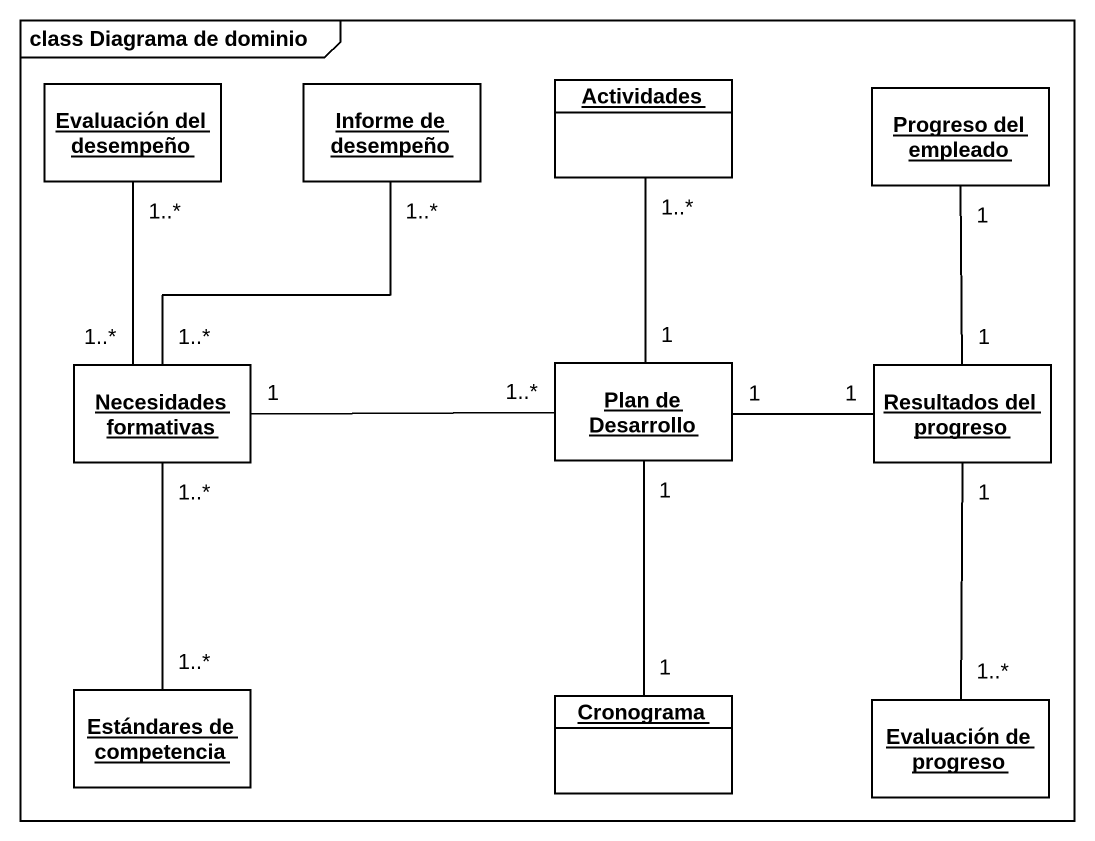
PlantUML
@startuml
mainframe class Diagrama de dominio
hide circle
hide empty members
object "Evaluación del desempeño" as Evaluación_del_desempeño
object "Informe de desempeño" as Informe_de_desempeño
object Actividades
object "Progreso del empleado" as Progreso_del_empleado
object "Necesidades formativas" as Necesidades_formativas
object "Plan de Desarrollo" as Plan_de_Desarrollo
object "Resultados del progreso" as Resultados_del_progreso
object "Estándares de competencia" as Estándares_de_competencia
object Cronograma
object "Evaluación de progreso" as Evaluación_de_progreso
Evaluación_del_desempeño "1..*" -- "1..*" Necesidades_formativas
Informe_de_desempeño "1..*" -- "1..*" Necesidades_formativas
Necesidades_formativas "1" -right- "1..*" Plan_de_Desarrollo
Necesidades_formativas "1..*" -- "1..*" Estándares_de_competencia
Plan_de_Desarrollo "1" -up- "1..*" Actividades
Plan_de_Desarrollo "1" -right- "1" Resultados_del_progreso
Plan_de_Desarrollo "1" -- "1" Cronograma
Resultados_del_progreso "1" -up- "1" Progreso_del_empleado
Resultados_del_progreso "1" -- "1..*" Evaluación_de_progreso
@enduml
